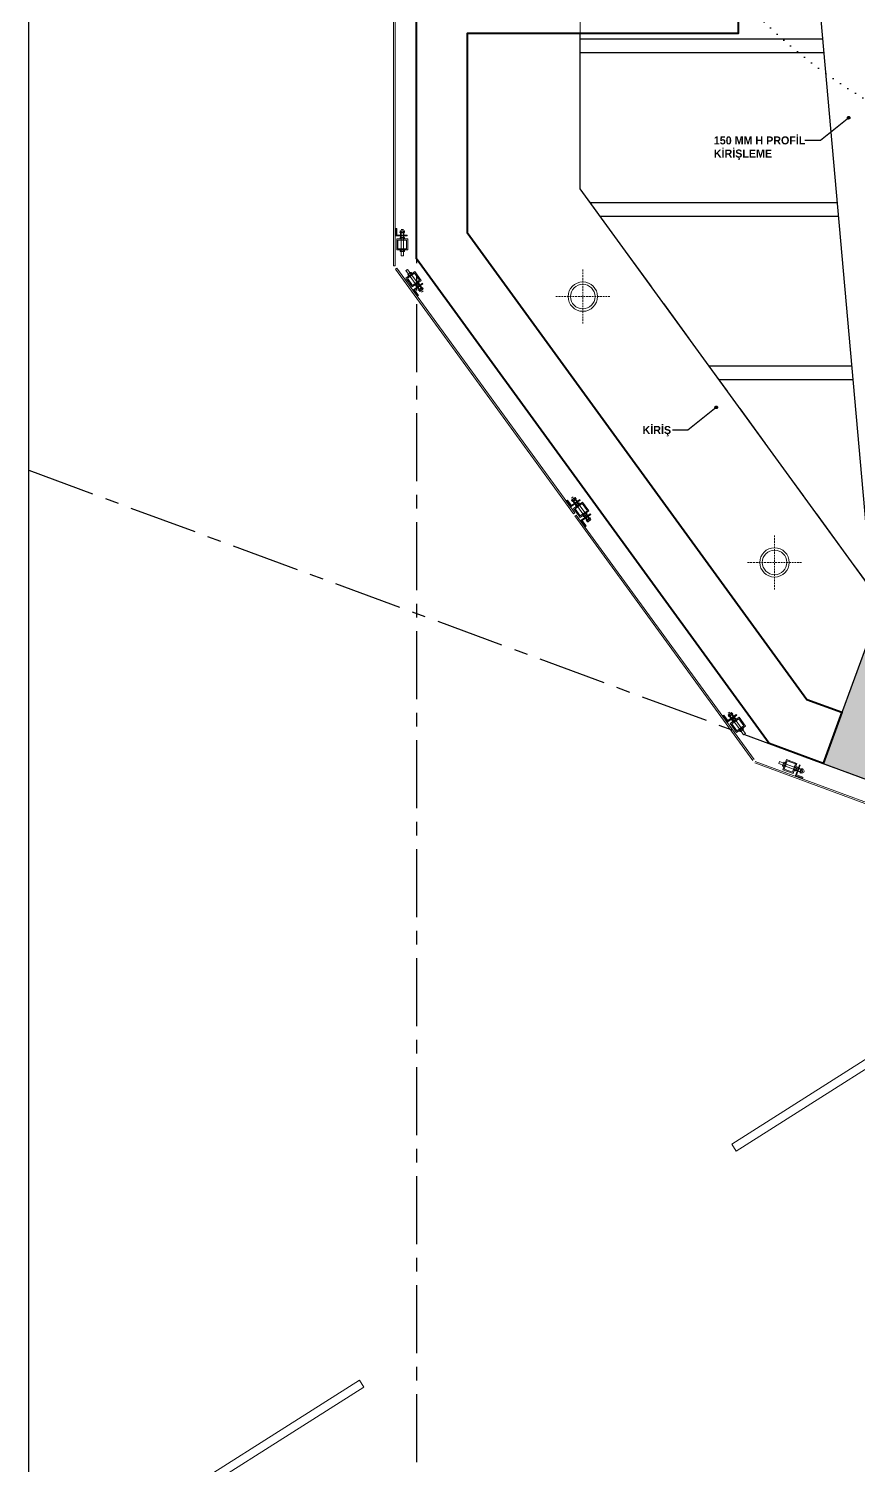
# Model space of a CAD drawing. Header units: millimetres. Extents: x 933584 to 974011, y 4545988 to 4553664.
# Drawn here: x 943022 to 943326, y 4550189 to 4550716 of the extents above; entities that cross this region are included whole.
import ezdxf

# ---------------------------------------------------------------- set-up
doc = ezdxf.new("R2010")
doc.units = ezdxf.units.MM
for name, pattern in [('( Hidden )', [0.375, 0.25, -0.125]), ('CENTER', [2, 1.25, -0.25, 0.25, -0.25]), ('DOT2', [3.175, 0, -3.175]), ('HIDDEN', [9.525, 6.35, -3.175]), ('HIDDEN2', [4.7625, 3.175, -1.5875])]:
    doc.linetypes.add(name, pattern=pattern)
doc.layers.get('0').update_dxf_attribs({"color": 255})
for name, color, linetype in [('0-CSX-CXS_20', 14, 'CENTER'), ('0-HSL-HTC_200', 1, 'Continuous'), ('0-LNS-SLN', 6, 'Continuous'), ('0-LNS-VLF', 11, 'Continuous'), ('2-SPS-RCN', 2, 'Continuous'), ('2-SPS-STC', 3, 'Continuous')]:
    doc.layers.add(name, color=color, linetype=linetype)
for name, color, linetype, lineweight in [('12-ONK_AYDINLATMA', 1, 'Continuous', 5), ('2-SPS-IBW', 5, 'Continuous', 40), ('_MSMEP_YT_SPRİNKLER', 1, 'Continuous', 30), ('al', 7, 'Continuous', 5), ('CM', 4, 'Continuous', 5), ('mimariKIRIS', 251, 'HIDDEN2', 0), ('PL', 1, 'Continuous', 5), ('SFP CAM', 8, 'Continuous', 9), ('VD', 11, 'Continuous', 5), ('VDK', 11, 'HIDDEN', 5)]:
    doc.layers.add(name, color=color, linetype=linetype, lineweight=lineweight)
doc.styles.add('Century Gothic_B_3', font='GOTHICB.TTF', dxfattribs={"height": 4})

# ---------------------------------------------------------------- blocks, each defined once
blk = doc.blocks.new('ZVBXZDVB')
at = {"layer": '0-CSX-CXS_20', "ltscale": 20}
for points in [[(933863.85, 4552835.4), (933863.85, 4551518.59)], [(933721.5, 4552054.44), (934876.25, 4551628.21)]]:
    blk.add_lwpolyline(points, dxfattribs=at)
blk = doc.blocks.new('xcvxcbv-flatten-1')
at = {"layer": '2-SPS-IBW'}
blk.add_lwpolyline([(934013, 4550609.59), (933993.28, 4550616.86), (933863.85, 4550794.73), (933863.85, 4550923.49), (933966.85, 4550923.49), (933966.85, 4550975.49), (933863.85, 4550975.49), (933863.85, 4550990.49), (933981.85, 4550990.49), (933981.85, 4550877.49), (933882.35, 4550877.49), (933882.35, 4550804.49), (934007.08, 4550633.09), (934019.92, 4550628.36), (934013, 4550609.59)], dxfattribs=at)
blk = doc.blocks.new('XCVBXCVBXZ-flatten-1')
at = {"layer": 'al'}
for points in [[(933856.28, 4553640.43), (933856.28, 4553643.19), (933856.58, 4553643.19), (933856.58, 4553640.73), (933860.39, 4553640.73), (933860.39, 4553640.43)], [(933856.28, 4553640.43), (933856.28, 4553643.19), (933856.58, 4553643.19), (933856.58, 4553640.73), (933860.39, 4553640.73), (933860.39, 4553640.43)], [(933856.58, 4553635.33), (933860.59, 4553635.33), (933860.59, 4553639.33), (933856.58, 4553639.33)], [(933856.58, 4553635.33), (933860.59, 4553635.33), (933860.59, 4553639.33), (933856.58, 4553639.33)], [(933856.98, 4553635.73), (933860.19, 4553635.73), (933860.19, 4553638.93), (933856.98, 4553638.93)], [(933856.98, 4553635.73), (933860.19, 4553635.73), (933860.19, 4553638.93), (933856.98, 4553638.93)], [(933859.91, 4553624.99), (933863.15, 4553627.36), (933865.51, 4553624.13), (933862.27, 4553621.76)], [(933859.91, 4553624.99), (933863.15, 4553627.36), (933865.51, 4553624.13), (933862.27, 4553621.76)], [(933862.27, 4553621.76), (933865.51, 4553624.12), (933863.15, 4553627.35), (933859.91, 4553625)], [(933862.27, 4553621.76), (933865.51, 4553624.12), (933863.15, 4553627.35), (933859.91, 4553625)], [(933862.35, 4553622.32), (933864.95, 4553624.21), (933863.06, 4553626.8), (933860.47, 4553624.91)], [(933862.35, 4553622.32), (933864.95, 4553624.21), (933863.06, 4553626.8), (933860.47, 4553624.91)], [(933860.47, 4553624.9), (933863.06, 4553626.8), (933864.95, 4553624.21), (933862.36, 4553622.32)], [(933860.47, 4553624.9), (933863.06, 4553626.8), (933864.95, 4553624.21), (933862.36, 4553622.32)], [(933862.67, 4553620.7), (933864.3, 4553618.46), (933864.54, 4553618.64), (933863.09, 4553620.63), (933866.17, 4553622.87), (933865.99, 4553623.11)], [(933862.67, 4553620.7), (933864.3, 4553618.46), (933864.54, 4553618.64), (933863.09, 4553620.63), (933866.17, 4553622.87), (933865.99, 4553623.11)], [(933862.68, 4553620.7), (933864.31, 4553618.46), (933864.55, 4553618.64), (933863.1, 4553620.63), (933866.17, 4553622.88), (933866, 4553623.12)], [(933862.68, 4553620.7), (933864.31, 4553618.46), (933864.55, 4553618.64), (933863.1, 4553620.63), (933866.17, 4553622.88), (933866, 4553623.12)], [(933920.59, 4553541.11), (933918.97, 4553543.34), (933919.21, 4553543.52), (933920.66, 4553541.53), (933923.74, 4553543.77), (933923.91, 4553543.53)], [(933920.59, 4553541.11), (933918.97, 4553543.34), (933919.21, 4553543.52), (933920.66, 4553541.53), (933923.74, 4553543.77), (933923.91, 4553543.53)], [(933923.83, 4553537.17), (933927.08, 4553539.52), (933924.72, 4553542.76), (933921.48, 4553540.4)], [(933923.83, 4553537.17), (933927.08, 4553539.52), (933924.72, 4553542.76), (933921.48, 4553540.4)], [(933923.92, 4553537.72), (933926.52, 4553539.61), (933924.64, 4553542.2), (933922.04, 4553540.31)], [(933923.92, 4553537.72), (933926.52, 4553539.61), (933924.64, 4553542.2), (933922.04, 4553540.31)], [(933924.24, 4553536.1), (933925.86, 4553533.87), (933926.11, 4553534.04), (933924.66, 4553536.03), (933927.74, 4553538.27), (933927.56, 4553538.52)], [(933924.24, 4553536.1), (933925.86, 4553533.87), (933926.11, 4553534.04), (933924.66, 4553536.03), (933927.74, 4553538.27), (933927.56, 4553538.52)], [(933978.03, 4553462.18), (933976.41, 4553464.41), (933976.65, 4553464.59), (933978.1, 4553462.6), (933981.18, 4553464.84), (933981.36, 4553464.6)], [(933978.03, 4553462.18), (933976.41, 4553464.41), (933976.65, 4553464.59), (933978.1, 4553462.6), (933981.18, 4553464.84), (933981.36, 4553464.6)], [(933981.28, 4553458.23), (933984.52, 4553460.59), (933982.17, 4553463.83), (933978.92, 4553461.47)], [(933981.28, 4553458.23), (933984.52, 4553460.59), (933982.17, 4553463.83), (933978.92, 4553461.47)], [(933981.37, 4553458.79), (933983.96, 4553460.68), (933982.08, 4553463.27), (933979.48, 4553461.38)], [(933981.37, 4553458.79), (933983.96, 4553460.68), (933982.08, 4553463.27), (933979.48, 4553461.38)], [(933998.27, 4553444.51), (933999.66, 4553448.27), (934003.41, 4553446.89), (934002.02, 4553443.13)], [(933998.27, 4553444.51), (933999.66, 4553448.27), (934003.41, 4553446.89), (934002.02, 4553443.13)], [(933998.78, 4553444.75), (933999.89, 4553447.76), (934002.9, 4553446.65), (934001.78, 4553443.64)], [(933998.78, 4553444.75), (933999.89, 4553447.76), (934002.9, 4553446.65), (934001.78, 4553443.64)], [(934002.95, 4553442.47), (934005.54, 4553441.51), (934005.64, 4553441.79), (934003.33, 4553442.64), (934004.65, 4553446.22), (934004.37, 4553446.32)], [(934002.95, 4553442.47), (934005.54, 4553441.51), (934005.64, 4553441.79), (934003.33, 4553442.64), (934004.65, 4553446.22), (934004.37, 4553446.32)]]:
    blk.add_lwpolyline(points, close=True, dxfattribs=at)
at = {"layer": 'CM'}
for p, q in [((933855.38, 4553629.44), (933855.38, 4553728.87)), ((933855.98, 4553629.44), (933855.98, 4553728.87)), ((933855.38, 4553629.44), (933855.98, 4553629.44)), ((933856.56, 4553628.58), (933856.08, 4553628.23)), ((933921.39, 4553538.48), (933856.08, 4553628.23)), ((933921.88, 4553538.83), (933856.56, 4553628.58)), ((933921.88, 4553538.83), (933921.39, 4553538.48)), ((933921.39, 4553538.48), (933921.88, 4553538.83)), ((933922.47, 4553538.02), (933921.98, 4553537.67)), ((933921.98, 4553537.67), (933922.47, 4553538.02)), ((933987.3, 4553447.92), (933921.98, 4553537.67)), ((933987.78, 4553448.27), (933922.47, 4553538.02)), ((934086.89, 4553410.52), (933987.93, 4553447.05)), ((934087.1, 4553411.08), (933988.14, 4553447.61))]:
    blk.add_line(p, q, dxfattribs=at)
at = {"layer": 'PL'}
for points in [[(933856.28, 4553643.19), (933855.98, 4553643.19), (933855.98, 4553640.43), (933856.28, 4553640.43)], [(933856.28, 4553643.19), (933855.98, 4553643.19), (933855.98, 4553640.43), (933856.28, 4553640.43)], [(933859.19, 4553639.93), (933859.19, 4553641.67), (933857.99, 4553641.67), (933857.99, 4553639.93)], [(933864.3, 4553618.46), (933864.05, 4553618.29), (933862.43, 4553620.52), (933862.67, 4553620.7)], [(933864.3, 4553618.46), (933864.05, 4553618.29), (933862.43, 4553620.52), (933862.67, 4553620.7)], [(933864.31, 4553618.46), (933864.06, 4553618.29), (933862.44, 4553620.52), (933862.68, 4553620.7)], [(933864.31, 4553618.46), (933864.06, 4553618.29), (933862.44, 4553620.52), (933862.68, 4553620.7)], [(933864.73, 4553622.81), (933865.75, 4553621.41), (933864.79, 4553620.7), (933863.76, 4553622.11)], [(933918.97, 4553543.34), (933918.72, 4553543.17), (933920.35, 4553540.93), (933920.59, 4553541.11)], [(933918.97, 4553543.34), (933918.72, 4553543.17), (933920.35, 4553540.93), (933920.59, 4553541.11)], [(933923.24, 4553542.42), (933922.21, 4553543.82), (933921.24, 4553543.12), (933922.26, 4553541.71)], [(933925.86, 4553533.87), (933925.62, 4553533.69), (933924, 4553535.92), (933924.24, 4553536.1)], [(933925.86, 4553533.87), (933925.62, 4553533.69), (933924, 4553535.92), (933924.24, 4553536.1)], [(933926.29, 4553538.21), (933927.32, 4553536.81), (933926.35, 4553536.1), (933925.32, 4553537.51)], [(933976.41, 4553464.41), (933976.17, 4553464.23), (933977.79, 4553462), (933978.03, 4553462.18)], [(933976.41, 4553464.41), (933976.17, 4553464.23), (933977.79, 4553462), (933978.03, 4553462.18)], [(933980.68, 4553463.48), (933979.65, 4553464.89), (933978.68, 4553464.18), (933979.71, 4553462.78)], [(934005.54, 4553441.51), (934005.43, 4553441.23), (934002.84, 4553442.18), (934002.95, 4553442.47)], [(934005.54, 4553441.51), (934005.43, 4553441.23), (934002.84, 4553442.18), (934002.95, 4553442.47)], [(934003.48, 4553445.36), (934005.12, 4553444.76), (934004.7, 4553443.64), (934003.07, 4553444.24)]]:
    blk.add_lwpolyline(points, close=True, dxfattribs=at)
at = {"layer": 'SFP CAM', "color": 252}
for points in [[(933981.15, 4553304.58), (934065.61, 4553358.12), (934064, 4553360.65), (933979.55, 4553307.11)], [(933844.45, 4553217.92), (933759.99, 4553164.38), (933758.38, 4553166.92), (933842.84, 4553220.46)]]:
    blk.add_lwpolyline(points, close=True, dxfattribs=at)
at = {"layer": 'VD'}
for points in [[(933857.72, 4553641.79), (933857.72, 4553641.67), (933858.15, 4553641.67), (933858.15, 4553641.79)], [(933858.15, 4553641.79), (933858.15, 4553641.67), (933859.03, 4553641.67), (933859.03, 4553641.79)], [(933859.03, 4553641.79), (933859.03, 4553641.67), (933859.46, 4553641.67), (933859.46, 4553641.79)], [(933864.64, 4553620.44), (933864.57, 4553620.54), (933864.91, 4553620.79), (933864.99, 4553620.7)], [(933864.99, 4553620.7), (933864.91, 4553620.79), (933865.63, 4553621.31), (933865.7, 4553621.22)], [(933865.7, 4553621.22), (933865.63, 4553621.31), (933865.97, 4553621.57), (933866.05, 4553621.47)], [(933920.95, 4553543.05), (933921.02, 4553542.96), (933921.37, 4553543.21), (933921.3, 4553543.31)], [(933921.3, 4553543.31), (933921.37, 4553543.21), (933922.08, 4553543.73), (933922.01, 4553543.83)], [(933922.01, 4553543.83), (933922.08, 4553543.73), (933922.43, 4553543.98), (933922.36, 4553544.08)], [(933926.2, 4553535.84), (933926.13, 4553535.94), (933926.48, 4553536.19), (933926.55, 4553536.1)], [(933926.55, 4553536.1), (933926.48, 4553536.19), (933927.19, 4553536.71), (933927.26, 4553536.62)], [(933927.26, 4553536.62), (933927.19, 4553536.71), (933927.54, 4553536.97), (933927.61, 4553536.87)], [(933978.39, 4553464.12), (933978.46, 4553464.02), (933978.81, 4553464.28), (933978.74, 4553464.37)], [(933978.74, 4553464.37), (933978.81, 4553464.28), (933979.52, 4553464.8), (933979.45, 4553464.89)], [(933979.45, 4553464.89), (933979.52, 4553464.8), (933979.87, 4553465.05), (933979.8, 4553465.15)], [(934004.72, 4553443.34), (934004.61, 4553443.38), (934004.76, 4553443.79), (934004.87, 4553443.74)], [(934004.87, 4553443.74), (934004.76, 4553443.79), (934005.06, 4553444.61), (934005.17, 4553444.57)], [(934005.17, 4553444.57), (934005.06, 4553444.61), (934005.21, 4553445.02), (934005.32, 4553444.97)]]:
    blk.add_lwpolyline(points, close=True, dxfattribs=at)
for points in [[(933857.8, 4553642.29), (933857.8, 4553641.79), (933858.15, 4553641.79), (933858.2, 4553641.79), (933858.2, 4553642.29, 0.327274)], [(933858, 4553642.35, -0.159188), (933858.2, 4553642.29, -0.080739), (933858.59, 4553642.35)], [(933858.59, 4553642.35, -0.080459), (933858.98, 4553642.29, -0.158616), (933859.18, 4553642.35)], [(933858.98, 4553642.29), (933858.98, 4553641.79), (933859.37, 4553641.79), (933859.37, 4553642.29, 0.327274)], [(933857.8, 4553639.87), (933857.8, 4553639.37), (933858.15, 4553639.37), (933858.2, 4553639.37), (933858.2, 4553639.87, 0.327274)], [(933858, 4553639.93, -0.159188), (933858.2, 4553639.87, -0.080739), (933858.59, 4553639.93)], [(933858.59, 4553639.93, -0.080459), (933858.98, 4553639.87, -0.158616), (933859.18, 4553639.93)], [(933858.98, 4553639.87), (933858.98, 4553639.37), (933859.37, 4553639.37), (933859.37, 4553639.87, 0.327274)], [(933857.8, 4553634.8), (933857.8, 4553635.29), (933858.15, 4553635.29), (933858.2, 4553635.29), (933858.2, 4553634.8, -0.327274)], [(933858, 4553634.73, 0.159188), (933858.2, 4553634.8, 0.080739), (933858.59, 4553634.73)], [(933858.59, 4553634.73, 0.080459), (933858.98, 4553634.8, 0.158616), (933859.18, 4553634.73)], [(933858.98, 4553634.8), (933858.98, 4553635.29), (933859.37, 4553635.29), (933859.37, 4553634.8, -0.327274)], [(933860.58, 4553626.14), (933860.88, 4553625.74), (933861.15, 4553625.95), (933861.19, 4553625.97), (933860.9, 4553626.37, 0.327274)], [(933860.7, 4553626.31, -0.159188), (933860.9, 4553626.37, -0.080739), (933861.18, 4553626.66)], [(933861.18, 4553626.66, -0.080459), (933861.53, 4553626.84, -0.158616), (933861.65, 4553627)], [(933861.53, 4553626.84), (933861.83, 4553626.44), (933862.14, 4553626.67), (933861.85, 4553627.07, 0.327274)], [(933863.57, 4553622.05), (933863.28, 4553622.45), (933863.56, 4553622.65), (933863.6, 4553622.68), (933863.89, 4553622.28, -0.327274)], [(933863.77, 4553622.11, 0.159188), (933863.89, 4553622.28, 0.080739), (933864.24, 4553622.46)], [(933864.52, 4553622.74), (933864.23, 4553623.14), (933864.55, 4553623.37), (933864.84, 4553622.97, -0.327274)], [(933864.25, 4553622.46, 0.080459), (933864.52, 4553622.74, 0.158616), (933864.72, 4553622.81)], [(933865, 4553620.09), (933864.71, 4553620.49), (933864.99, 4553620.7), (933865.02, 4553620.73), (933865.32, 4553620.32, -0.327274)], [(933865.2, 4553620.16, 0.159188), (933865.32, 4553620.33, 0.080739), (933865.67, 4553620.5)], [(933865.95, 4553620.79), (933865.66, 4553621.19), (933865.98, 4553621.42), (933866.27, 4553621.02, -0.327274)], [(933865.67, 4553620.51, 0.080459), (933865.95, 4553620.79, 0.158616), (933866.15, 4553620.85)], [(933920.73, 4553543.5), (933921.02, 4553543.1), (933921.3, 4553543.31), (933921.34, 4553543.34), (933921.05, 4553543.74, 0.327274)], [(933920.85, 4553543.67, -0.159188), (933921.05, 4553543.74, -0.080739), (933921.33, 4553544.02)], [(933921.33, 4553544.02, -0.080459), (933921.68, 4553544.2, -0.158616), (933921.8, 4553544.37)], [(933921.68, 4553544.2), (933921.97, 4553543.8), (933922.29, 4553544.03), (933922, 4553544.43, 0.327274)], [(933922.15, 4553541.55), (933922.44, 4553541.15), (933922.72, 4553541.35), (933922.76, 4553541.38), (933922.47, 4553541.78, 0.327274)], [(933922.27, 4553541.72, -0.159188), (933922.47, 4553541.78, -0.080739), (933922.75, 4553542.06)], [(933922.75, 4553542.06, -0.080459), (933923.1, 4553542.24, -0.158616), (933923.23, 4553542.41)], [(933923.1, 4553542.24), (933923.4, 4553541.84), (933923.71, 4553542.07), (933923.42, 4553542.47, 0.327274)], [(933925.13, 4553537.45), (933924.84, 4553537.85), (933925.12, 4553538.05), (933925.16, 4553538.08), (933925.45, 4553537.68, -0.327274)], [(933925.33, 4553537.51, 0.159188), (933925.45, 4553537.68, 0.080739), (933925.81, 4553537.86)], [(933926.09, 4553538.14), (933925.8, 4553538.54), (933926.11, 4553538.78), (933926.4, 4553538.37, -0.327274)], [(933925.81, 4553537.86, 0.080459), (933926.09, 4553538.14, 0.158616), (933926.28, 4553538.21)], [(933926.56, 4553535.49), (933926.27, 4553535.89), (933926.55, 4553536.1), (933926.59, 4553536.13), (933926.88, 4553535.72, -0.327274)], [(933926.76, 4553535.56, 0.159188), (933926.88, 4553535.72, 0.080739), (933927.23, 4553535.9)], [(933927.51, 4553536.19), (933927.22, 4553536.59), (933927.54, 4553536.82), (933927.83, 4553536.42, -0.327274)], [(933927.23, 4553535.9, 0.080459), (933927.51, 4553536.19, 0.158616), (933927.71, 4553536.25)], [(933978.17, 4553464.57), (933978.46, 4553464.17), (933978.74, 4553464.37), (933978.78, 4553464.4), (933978.49, 4553464.8, 0.327274)], [(933978.29, 4553464.74, -0.159188), (933978.49, 4553464.8, -0.080739), (933978.77, 4553465.09)], [(933978.77, 4553465.09, -0.080459), (933979.12, 4553465.27, -0.158616), (933979.24, 4553465.43)], [(933979.12, 4553465.27), (933979.42, 4553464.86), (933979.73, 4553465.1), (933979.44, 4553465.5, 0.327274)], [(933979.6, 4553462.61), (933979.89, 4553462.21), (933980.17, 4553462.42), (933980.2, 4553462.45), (933979.91, 4553462.85, 0.327274)], [(933979.72, 4553462.78, -0.159188), (933979.91, 4553462.85, -0.080739), (933980.19, 4553463.13)], [(933980.19, 4553463.13, -0.080459), (933980.55, 4553463.31, -0.158616), (933980.67, 4553463.48)], [(933980.55, 4553463.31), (933980.84, 4553462.91), (933981.16, 4553463.14), (933980.87, 4553463.54, 0.327274)], [(933982.58, 4553458.52), (933982.29, 4553458.92), (933982.57, 4553459.12), (933982.6, 4553459.15), (933982.9, 4553458.75, -0.327274)], [(933982.77, 4553458.58, 0.159188), (933982.9, 4553458.75, 0.080739), (933983.25, 4553458.93)], [(933983.53, 4553459.21), (933983.24, 4553459.61), (933983.56, 4553459.84), (933983.85, 4553459.44, -0.327274)], [(933983.25, 4553458.93, 0.080459), (933983.53, 4553459.21, 0.158616), (933983.73, 4553459.27)], [(933998.19, 4553445.84), (933998.65, 4553445.67), (933998.77, 4553445.99), (933998.79, 4553446.04), (933998.32, 4553446.21, 0.327274)], [(933998.2, 4553446.05, -0.159188), (933998.33, 4553446.21, -0.080739), (933998.4, 4553446.6)], [(933998.4, 4553446.6, -0.080459), (933998.6, 4553446.95, -0.158616), (933998.6, 4553447.15)], [(933998.6, 4553446.95), (933999.06, 4553446.78), (933999.2, 4553447.14), (933998.73, 4553447.32, 0.327274)], [(934002.94, 4553444.09), (934002.48, 4553444.26), (934002.6, 4553444.58), (934002.61, 4553444.63), (934003.08, 4553444.45, -0.327274)], [(934003.35, 4553445.19), (934002.89, 4553445.36), (934003.02, 4553445.73), (934003.49, 4553445.56, -0.327274)], [(934003.07, 4553444.25, 0.159188), (934003.08, 4553444.46, 0.080739), (934003.28, 4553444.8)], [(934003.28, 4553444.8, 0.080459), (934003.35, 4553445.19, 0.158616), (934003.48, 4553445.35)], [(934005.21, 4553443.25), (934004.75, 4553443.42), (934004.87, 4553443.74), (934004.89, 4553443.79), (934005.35, 4553443.62, -0.327274)], [(934005.62, 4553444.35), (934005.16, 4553444.52), (934005.29, 4553444.89), (934005.76, 4553444.72, -0.327274)], [(934005.34, 4553443.41, 0.159188), (934005.35, 4553443.62, 0.080739), (934005.55, 4553443.96)], [(934005.55, 4553443.96, 0.080459), (934005.62, 4553444.35, 0.158616), (934005.75, 4553444.51)]]:
    blk.add_lwpolyline(points, format="xyb", close=True, dxfattribs=at)
for points in [[(933858.2, 4553641.79), (933858.98, 4553641.79), (933858.98, 4553642.29, 0.162646), (933858.2, 4553642.29), (933858.2, 4553641.79)], [(933858.2, 4553639.37), (933858.98, 4553639.37), (933858.98, 4553639.87, 0.162646), (933858.2, 4553639.87), (933858.2, 4553639.37)], [(933858.2, 4553635.29), (933858.98, 4553635.29), (933858.98, 4553634.8, -0.162646), (933858.2, 4553634.8), (933858.2, 4553635.29)], [(933861.19, 4553625.97), (933861.83, 4553626.44), (933861.53, 4553626.84, 0.162646), (933860.9, 4553626.37), (933861.19, 4553625.97)], [(933863.6, 4553622.68), (933864.23, 4553623.14), (933864.52, 4553622.74, -0.162646), (933863.89, 4553622.28), (933863.6, 4553622.68)], [(933865.02, 4553620.73), (933865.66, 4553621.19), (933865.95, 4553620.79, -0.162646), (933865.32, 4553620.33), (933865.02, 4553620.73)], [(933921.34, 4553543.34), (933921.97, 4553543.8), (933921.68, 4553544.2, 0.162646), (933921.05, 4553543.74), (933921.34, 4553543.34)], [(933922.76, 4553541.38), (933923.4, 4553541.84), (933923.1, 4553542.24, 0.162646), (933922.47, 4553541.78), (933922.76, 4553541.38)], [(933925.16, 4553538.08), (933925.8, 4553538.54), (933926.09, 4553538.14, -0.162646), (933925.45, 4553537.68), (933925.16, 4553538.08)], [(933926.59, 4553536.13), (933927.22, 4553536.59), (933927.51, 4553536.19, -0.162646), (933926.88, 4553535.72), (933926.59, 4553536.13)], [(933978.78, 4553464.4), (933979.42, 4553464.86), (933979.12, 4553465.27, 0.162646), (933978.49, 4553464.8), (933978.78, 4553464.4)], [(933980.2, 4553462.45), (933980.84, 4553462.91), (933980.55, 4553463.31, 0.162646), (933979.91, 4553462.85), (933980.2, 4553462.45)], [(933982.6, 4553459.15), (933983.24, 4553459.61), (933983.53, 4553459.21, -0.162646), (933982.9, 4553458.75), (933982.6, 4553459.15)], [(933998.79, 4553446.04), (933999.06, 4553446.78), (933998.6, 4553446.95, 0.162646), (933998.33, 4553446.21), (933998.79, 4553446.04)], [(934002.61, 4553444.63), (934002.89, 4553445.36), (934003.35, 4553445.19, -0.162646), (934003.08, 4553444.46), (934002.61, 4553444.63)], [(934004.89, 4553443.79), (934005.16, 4553444.52), (934005.62, 4553444.35, -0.162646), (934005.35, 4553443.62), (934004.89, 4553443.79)]]:
    blk.add_lwpolyline(points, format="xyb", dxfattribs=at)
at = {"layer": 'VDK'}
for p, q in [((933858.19, 4553635.73), (933858.19, 4553642.86)), ((933858.99, 4553642.86), (933858.19, 4553642.86)), ((933858.99, 4553635.73), (933858.99, 4553642.86)), ((933861.45, 4553625.61), (933865.65, 4553619.86)), ((933862.09, 4553626.09), (933866.29, 4553620.33)), ((933866.29, 4553620.33), (933865.65, 4553619.86)), ((933921.35, 4553544.67), (933920.7, 4553544.2)), ((933924.9, 4553538.43), (933920.7, 4553544.2)), ((933925.54, 4553538.9), (933921.35, 4553544.67)), ((933978.79, 4553465.73), (933978.14, 4553465.26)), ((933982.34, 4553459.5), (933978.14, 4553465.26)), ((933982.99, 4553459.97), (933978.79, 4553465.73)), ((933999.48, 4553446.63), (934006.16, 4553444.16)), ((933999.2, 4553445.88), (934005.89, 4553443.41)), ((934006.16, 4553444.16), (934005.89, 4553443.41))]:
    blk.add_line(p, q, dxfattribs=at)
for points in [[(933858.19, 4553641.53), (933858.19, 4553638.93), (933858.99, 4553638.93), (933858.99, 4553641.53)], [(933858.19, 4553633.13), (933858.19, 4553635.73), (933858.99, 4553635.73), (933858.99, 4553633.13)], [(933859.91, 4553627.71), (933861.45, 4553625.61), (933862.09, 4553626.09), (933860.56, 4553628.19)], [(933864.87, 4553620.93), (933863.33, 4553623.03), (933863.98, 4553623.5), (933865.51, 4553621.4)], [(933921.48, 4553543.12), (933923.01, 4553541.02), (933923.66, 4553541.49), (933922.13, 4553543.59)], [(933926.43, 4553536.33), (933924.9, 4553538.43), (933925.54, 4553538.9), (933927.07, 4553536.8)], [(933978.93, 4553464.19), (933980.46, 4553462.09), (933981.1, 4553462.56), (933979.57, 4553464.66)], [(933983.87, 4553457.4), (933982.34, 4553459.5), (933982.99, 4553459.97), (933984.52, 4553457.87)], [(933996.76, 4553446.78), (933999.2, 4553445.88), (933999.48, 4553446.63), (933997.04, 4553447.53)], [(934004.64, 4553443.87), (934002.2, 4553444.77), (934002.48, 4553445.52), (934004.92, 4553444.62)]]:
    blk.add_lwpolyline(points, close=True, dxfattribs=at)
blk = doc.blocks.new('fdvd-flatten-1')
at = {"layer": '2-SPS-RCN'}
blk.add_lwpolyline([(934652.94, 4550373.38), (934659.71, 4550423.91), (934030.31, 4550656.51), (934013, 4550609.59)], close=True, dxfattribs=at)
blk = doc.blocks.new('asdvdsv')
at = {"layer": '0-HSL-HTC_200'}
h = blk.add_hatch(dxfattribs=at)
h.set_pattern_fill('ANSI33', color=256)
h.set_pattern_definition([(45, (935301.9395, 4553293.885), (-4.490128, 4.490128), []), (45, (935306.4297, 4553293.885), (-4.490128, 4.490128), [3.175, -1.5875])])
h.paths.add_polyline_path([(939752.94, 4550210.64), (939759.71, 4550261.17), (939130.31, 4550493.76), (939113, 4550446.85)])
blk.add_blockref('fdvd-flatten-1', (5100, -162.74))
blk = doc.blocks.new('vbxcb')
at = {"layer": 'mimariKIRIS', "ltscale": 5}
blk.add_lwpolyline([(942590.28, 4549378.4), (942466.16, 4549548.96), (942466.16, 4549896.91)], dxfattribs=at)
blk = doc.blocks.new('12 lik sıva üstü aydınlatma')
at = {"linetype": '( Hidden )', "ltscale": 3}
for points in [[(5935.81, -154395.28), (5935.81, -154417.28)], [(5924.81, -154406.28), (5946.81, -154406.28)]]:
    blk.add_lwpolyline(points, dxfattribs=at)
for radius in [6, 5]:
    blk.add_circle((5935.81, -154406.28), radius)

msp = doc.modelspace()

# ---------------------------------------------------------------- hatches: boundary and pattern name
at = {"layer": '0-LNS-VLF', "linetype": 'HIDDEN', "ltscale": 0.5}
h = msp.add_hatch(color=256, dxfattribs=at)
h.dxf.hatch_style = 1
edge = h.paths.add_edge_path()
edge.add_arc((943322.42, 4550683.83), 0.467, 0, 360)
h = msp.add_hatch(color=256, dxfattribs=at)
h.dxf.hatch_style = 1
edge = h.paths.add_edge_path()
edge.add_arc((943273.82, 4550577.54), 0.467, 0, 360)

# ---------------------------------------------------------------- linework, layer by layer
at = {"color": 0}
msp.add_lwpolyline([(943021.5, 4551335.4), (945081.5, 4551335.4), (945081.5, 4549875.4), (943021.5, 4549875.4)], close=True, dxfattribs=at)
at = {"layer": '0-LNS-VLF', "ltscale": 0.5}
for points in [[(943322.42, 4550683.83), (943312.03, 4550675.44), (943306.33, 4550675.44)], [(943273.82, 4550577.54), (943263.43, 4550569.16), (943257.74, 4550569.16)]]:
    msp.add_lwpolyline(points, dxfattribs=at)
at = {"layer": '0-LNS-VLF', "linetype": 'HIDDEN', "ltscale": 0.5}
for centre in [(943322.42, 4550683.83), (943273.82, 4550577.54)]:
    msp.add_circle(centre, 0.467, dxfattribs=at)
at = {"layer": '2-SPS-STC'}
for points in [[(943286.79, 4551005.75), (943330.82, 4550510.81)], [(943347.97, 4550487.24), (943223.85, 4550657.8), (943223.85, 4550714.75)], [(943223.85, 4550712.75), (943312.85, 4550712.75)], [(943223.85, 4550707.75), (943313.3, 4550707.75)], [(943227.52, 4550652.75), (943318.19, 4550652.75)], [(943231.16, 4550647.75), (943318.63, 4550647.75)], [(943271.19, 4550592.75), (943323.53, 4550592.75)], [(943274.82, 4550587.75), (943323.97, 4550587.75)]]:
    msp.add_lwpolyline(points, dxfattribs=at)
at = {"layer": '_MSMEP_YT_SPRİNKLER', "linetype": 'DOT2'}
msp.add_circle((943430.72, 4550862.54), 200, dxfattribs=at)

# ---------------------------------------------------------------- block references
for name, p in [('XCVBXCVBXZ-flatten-1', (9300, -3000)), ('xcvxcbv-flatten-1', (9300, -162.74)), ('asdvdsv', (4200, 0)), ('vbxcb', (757.69, 1108.84))]:
    msp.add_blockref(name, p)
at = {"layer": '0-LNS-SLN'}
msp.add_blockref('ZVBXZDVB', (9300, -1500), dxfattribs=at)
at = {"layer": '12-ONK_AYDINLATMA', "linetype": 'Continuous', "ltscale": 0.07, "xscale": -0.9, "yscale": 0.9, "zscale": 0.9, "rotation": 89.99999999999991}
for p in [(804259.19, 4555960.42), (804329.56, 4555862.86)]:
    msp.add_blockref('12 lik sıva üstü aydınlatma', p, dxfattribs=at)

# ---------------------------------------------------------------- texts
at = {"layer": '0-LNS-VLF', "linetype": 'HIDDEN', "ltscale": 0.5, "char_height": 2.9364, "width": 95.455, "attachment_point": 1, "line_spacing_factor": 0.984502, "style": 'Century Gothic_B_3'}
for s, insert in [('\\pxql;{\\fFranklin Gothic Book|b1|i0|c162|p34;150 MM H PROFİL\\PKİRİŞLEME}', (943272.93, 4550676.98)), ('\\pxql;{\\fFranklin Gothic Book|b1|i0|c162|p34;KİRİŞ}', (943246.77, 4550570.7))]:
    msp.add_mtext(s, dxfattribs=dict(at, insert=insert))

doc.saveas('drawing.dxf')
